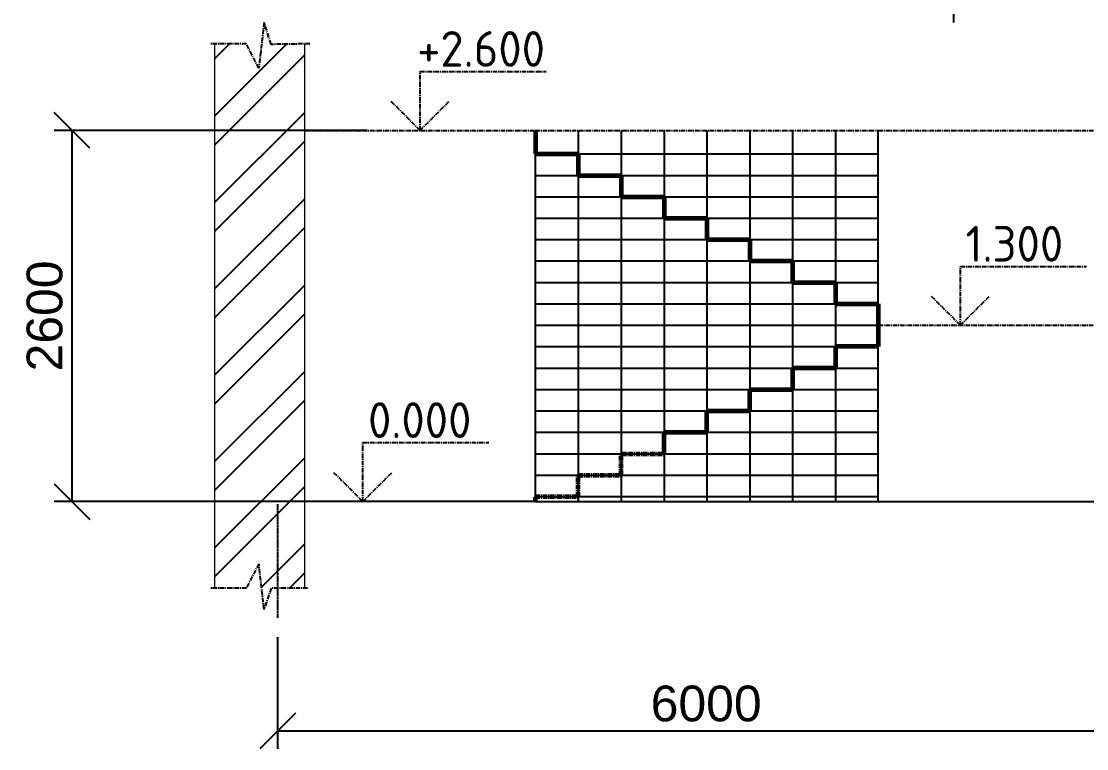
# Model space of a CAD drawing. Header units: millimetres. Extents: x -229914 to 856942, y -268655 to 87212.
# Drawn here: x 169113 to 176571, y 54743 to 59839 of the extents above; entities that cross this region are included whole.
import ezdxf

# ---------------------------------------------------------------- set-up
doc = ezdxf.new("R2010")
doc.units = ezdxf.units.MM
doc.linetypes.add('DASHDOT_axis', pattern=[24, 20, -1.5, 1, -1.5])
doc.linetypes.add('осевая', pattern=[50.8, 31.75, -6.35, 6.35, -6.35])
doc.layers.add('каменные и деревянные эл', color=7, linetype='Continuous', lineweight=60)
doc.styles.add('GOST-2.304_Type-B', font='GOST Common.ttf')
doc.styles.add('Аннотативный', font='arial.ttf')
doc.dimstyles.new('Копия Аннотативный', dxfattribs={"dimscale": 0, "dimtxt": 2.5, "dimasz": 2.5, "dimexe": 1.25, "dimexo": 0.625, "dimtad": 1, "dimtxsty": 'Аннотативный', "dimblk": 'OBLIQUE', "dimcen": 2.5, "dimadec": 0, "dimazin": 0, "dimtfac": 1, "dimtmove": 0, "dimatfit": 3, "dimldrblk": 'OBLIQUE', "dimfxl": 1, "dimarcsym": 0})

# ---------------------------------------------------------------- blocks, each defined once
blk = doc.blocks.new('_Oblique')
at = {"color": 0, "linetype": 'ByBlock', "lineweight": -2}
blk.add_line((-0.5, -0.5), (0.5, 0.5), dxfattribs=at)
blk = doc.blocks.new('*D365')
at = {"color": 0, "lineweight": -2, "transparency": 16777216}
for p, q in [((170906.9, 55523.6), (170906.9, 54743.2)), ((176906.9, 55523.6), (176906.9, 54743.2)), ((170906.9, 54868.2), (176906.9, 54868.2))]:
    blk.add_line(p, q, dxfattribs=at)
at = {"layer": 'Defpoints', "color": 0, "transparency": 16777216}
for p in [(170906.9, 55586.1), (176906.9, 55586.1), (176906.9, 54868.2)]:
    blk.add_point(p, dxfattribs=at)
at = {"color": 0, "lineweight": -2, "transparency": 16777216, "xscale": 250, "yscale": 250, "zscale": 250, "rotation": 180}
blk.add_blockref('_Oblique', (170906.9, 54868.2), dxfattribs=at)
at = {"color": 0, "lineweight": -2, "transparency": 16777216, "xscale": 250, "yscale": 250, "zscale": 250}
blk.add_blockref('_Oblique', (176906.9, 54868.2), dxfattribs=at)
at = {"color": 0, "transparency": 16777216, "insert": (173906.9, 55058.4), "char_height": 250, "attachment_point": 5, "style": 'Аннотативный'}
blk.add_mtext('6000', dxfattribs=at)
blk = doc.blocks.new('*D380')
at = {"color": 0, "lineweight": -2, "transparency": 16777216}
for p, q in [((171533.5, 59074.6), (169341.9, 59074.6)), ((169466.9, 59074.6), (169466.9, 56474.6)), ((171832.3, 56474.6), (169341.9, 56474.6))]:
    blk.add_line(p, q, dxfattribs=at)
at = {"layer": 'Defpoints', "color": 0, "transparency": 16777216}
for p in [(171596, 59074.6), (169466.9, 56474.6), (171894.8, 56474.6)]:
    blk.add_point(p, dxfattribs=at)
at = {"color": 0, "lineweight": -2, "transparency": 16777216, "xscale": 250, "yscale": 250, "zscale": 250}
for p, rotation in [((169466.9, 59074.6), 90), ((169466.9, 56474.6), 270)]:
    blk.add_blockref('_Oblique', p, dxfattribs=dict(at, rotation=rotation))
at = {"color": 0, "transparency": 16777216, "insert": (169276.8, 57774.6), "char_height": 250, "attachment_point": 5, "rotation": 90, "style": 'Аннотативный'}
blk.add_mtext('2600', dxfattribs=at)

msp = doc.modelspace()

# ---------------------------------------------------------------- hatches: boundary and pattern name
at = {"linetype": 'осевая'}
h = msp.add_hatch(dxfattribs=at)
h.set_pattern_fill('ANSI32', color=256, scale=44.892)
h.set_pattern_definition([(45, (23143.98, 140.5), (-302.3562, 302.3562), []), (45, (23345.55, 140.5), (-302.3562, 302.3562), [])])
h.paths.add_polyline_path([(177096.94923, 59680.89759), (176957.3667, 59680.89759), (176923.20481, 59509.75757), (176886.10662, 59830.59331), (176821.65122, 59680.89759), (176716.94923, 59680.89759), (176716.94923, 55868.22403), (176836.51468, 55868.22403), (176888.40014, 55718.52832), (176937.25007, 56040.33919), (176972.23016, 55868.22403), (177096.94923, 55868.22403)])
h.paths.add_polyline_path([(170906.94926, 55868.22403), (171096.94923, 55868.53423), (171096.94923, 59680.36506), (170908.61968, 59677.58012)])
h.paths.add_polyline_path([(170908.61968, 59677.58012), (170861.56423, 59676.88429), (170812.33513, 59830.59331), (170775.23694, 59509.75757), (170687.18952, 59680.89759), (170466.94923, 59680.89759), (170466.94923, 55868.22403), (170687.18952, 55868.22403), (170775.23694, 56039.36406), (170812.33513, 55718.52832), (170861.56423, 55868.22403), (170906.94926, 55868.22403)])

# ---------------------------------------------------------------- linework, layer by layer
for p, q in [((175638.61809, 60452.51515), (175638.61809, 59829.06922)), ((171096.94923, 56474.56081), (170896.94923, 56474.56081))]:
    msp.add_line(p, q)
at = {"color": 0, "lineweight": 0}
for p, q in [((170466.94923, 55868.22403), (170466.94923, 59680.89759)), ((171096.94923, 55868.22403), (171096.94923, 59680.36506))]:
    msp.add_line(p, q, dxfattribs=at)
at = {"linetype": 'осевая'}
for p, q in [((171904.44923, 59074.56081), (171904.44923, 59487.02516)), ((171904.44923, 59487.02516), (172787.44709, 59487.02516)), ((171904.44923, 59074.56081), (171702.19374, 59276.77039)), ((171904.44923, 59074.56081), (172106.70473, 59276.77039)), ((171904.44923, 59074.56081), (171904.44923, 59074.56081)), ((171904.44923, 59074.56081), (171904.44923, 59074.56081)), ((171904.44923, 59074.56081), (171904.44923, 59074.56081)), ((175686.22486, 57709.56081), (175686.22486, 58122.02516)), ((175686.22486, 58122.02516), (176569.22271, 58122.02516)), ((175686.22486, 57709.56081), (175483.96936, 57911.77039)), ((175686.22486, 57709.56081), (175888.48035, 57911.77039)), ((175111.94923, 57709.56081), (176716.94923, 57709.56081)), ((171503.56257, 56474.56081), (171503.56257, 56887.02516)), ((171503.56257, 56887.02516), (172386.56043, 56887.02516)), ((171503.56257, 56474.56081), (171301.30708, 56676.77039)), ((171503.56257, 56474.56081), (171705.81807, 56676.77039))]:
    msp.add_line(p, q, dxfattribs=at)
at = {"linetype": 'осевая', "lineweight": 25}
for p, q in [((171096.94923, 59074.56081), (172711.94923, 59074.56081)), ((172711.94923, 59074.56081), (175113.74344, 59074.56081)), ((175113.74344, 59074.56081), (176716.94923, 59074.56081))]:
    msp.add_line(p, q, dxfattribs=at)
at = {"lineweight": 25}
for p, q in [((173011.94923, 59074.56081), (173011.94923, 56474.56081)), ((173311.94923, 59074.56081), (173311.94923, 56474.56081)), ((173611.94923, 59074.56081), (173611.94923, 56474.56081)), ((173911.94923, 59074.56081), (173911.94923, 56474.56081)), ((174211.94923, 59074.56081), (174211.94923, 56474.56081)), ((174511.94923, 59074.56081), (174511.94923, 56474.56081)), ((174811.94923, 59074.56081), (174811.94923, 56474.56081)), ((175111.94923, 56474.56081), (175111.94923, 59074.56081)), ((172711.94923, 58909.56081), (175111.94923, 58909.56081)), ((172711.94923, 58759.56081), (175111.94923, 58759.56081)), ((172711.94923, 58609.56081), (175111.94923, 58609.56081)), ((172711.94923, 58459.56081), (175111.94923, 58459.56081)), ((172711.94923, 58309.56081), (175111.94923, 58309.56081)), ((172711.94923, 58159.56081), (175111.94923, 58159.56081)), ((172711.94923, 58009.56081), (175111.94923, 58009.56081)), ((172711.94923, 57859.56081), (175111.94923, 57859.56081)), ((172711.94923, 57709.56081), (175111.94923, 57709.56081)), ((172711.94923, 57559.56081), (175111.94923, 57559.56081)), ((172711.94923, 57409.56081), (175111.94923, 57409.56081)), ((172711.94923, 57259.56081), (175111.94923, 57259.56081)), ((172711.94923, 57109.56081), (175111.94923, 57109.56081)), ((172711.94923, 56959.56081), (175111.94923, 56959.56081)), ((172711.94923, 56809.56081), (175111.94923, 56809.56081)), ((172711.94923, 56659.56081), (175111.94923, 56659.56081)), ((172711.94923, 56509.56081), (175111.94923, 56509.56081)), ((172711.94923, 56474.56081), (175111.94923, 56474.56081))]:
    msp.add_line(p, q, dxfattribs=at)
at = {"linetype": 'осевая'}
for points in [[(171132.96149, 59680.89759), (170861.56423, 59676.88429), (170812.33513, 59830.59331), (170775.23694, 59509.75757)], [(170775.23694, 59509.75757), (170687.18952, 59680.89759), (170440.07093, 59680.89759)], [(170775.23694, 56039.36406), (170687.18952, 55868.22403), (170440.07093, 55868.22403)], [(171116.66672, 55868.22403), (170861.56423, 55868.22403), (170812.33513, 55718.52832), (170775.23694, 56039.36406)]]:
    msp.add_lwpolyline(points, dxfattribs=at)
at = {"linetype": 'DASHDOT_axis'}
msp.add_lwpolyline([(170906.94923, 56455.7704), (170906.94923, 55660.96895)], dxfattribs=at)
at = {"layer": 'каменные и деревянные эл', "lineweight": 25}
for p, q in [((172711.94923, 56474.56081), (172711.94923, 59074.56081)), ((172711.94923, 56474.56081), (171096.94923, 56474.56081)), ((175111.94923, 56474.56081), (176716.94923, 56474.56081))]:
    msp.add_line(p, q, dxfattribs=at)
at = {"layer": 'каменные и деревянные эл'}
for p, q in [((172711.94923, 59074.56081), (172711.94923, 58909.56081)), ((172711.94923, 58909.56081), (173011.94923, 58909.56081)), ((173011.94923, 58909.56081), (173011.94923, 58759.56081)), ((173011.94923, 58759.56081), (173311.94923, 58759.56081)), ((173311.94923, 58759.56081), (173311.94923, 58609.56081)), ((173311.94923, 58609.56081), (173611.94923, 58609.56081)), ((173611.94923, 58609.56081), (173611.94923, 58459.56081)), ((173611.94923, 58459.56081), (173911.94923, 58459.56081)), ((173911.94923, 58459.56081), (173911.94923, 58309.56081)), ((173911.94923, 58309.56081), (174211.94923, 58309.56081)), ((174211.94923, 58309.56081), (174211.94923, 58159.56081)), ((174211.94923, 58159.56081), (174511.94923, 58159.56081)), ((174511.94923, 58159.56081), (174511.94923, 58009.56081)), ((174511.94923, 58009.56081), (174811.94923, 58009.56081)), ((174811.94923, 58009.56081), (174811.94923, 57859.56081)), ((174811.94923, 57859.56081), (175111.94923, 57859.56081)), ((175111.94923, 57859.56081), (175111.94923, 57559.56081)), ((175111.94923, 57559.56081), (174811.94923, 57559.56081)), ((174811.94923, 57559.56081), (174811.94923, 57409.56081)), ((174811.94923, 57409.56081), (174511.94923, 57409.56081)), ((174511.94923, 57409.56081), (174511.94923, 57259.56081)), ((174211.94923, 57109.56081), (174211.94923, 57259.56081)), ((174211.94923, 57259.56081), (174511.94923, 57259.56081)), ((173911.94923, 56959.56081), (173911.94923, 57109.56081)), ((173911.94923, 57109.56081), (174211.94923, 57109.56081)), ((173611.94923, 56809.56081), (173611.94923, 56959.56081)), ((173611.94923, 56959.56081), (173911.94923, 56959.56081))]:
    msp.add_line(p, q, dxfattribs=at)
at = {"layer": 'каменные и деревянные эл', "linetype": 'осевая'}
for p, q in [((173311.94923, 56659.56081), (173311.94923, 56809.56081)), ((173311.94923, 56809.56081), (173611.94923, 56809.56081)), ((173011.94923, 56509.56081), (173011.94923, 56659.56081)), ((173011.94923, 56659.56081), (173311.94923, 56659.56081)), ((172711.94923, 56474.56081), (172711.94923, 56509.56081)), ((172711.94923, 56509.56081), (173011.94923, 56509.56081))]:
    msp.add_line(p, q, dxfattribs=at)

# ---------------------------------------------------------------- texts
at = {"linetype": 'ByBlock', "char_height": 250, "width": 250, "attachment_point": 1, "style": 'GOST-2.304_Type-B'}
for s, insert in [('+2.600', (171883.9145, 59769.94774)), ('1.300', (175722.40374, 58404.94774)), ('0.000', (171539.74145, 57169.94774))]:
    msp.add_mtext(s, dxfattribs=dict(at, insert=insert))

# ---------------------------------------------------------------- dimensions: what is measured, and where the dimension line sits
dim = msp.add_linear_dim(base=(169466.94923, 56474.56081), p1=(171595.99253, 59074.56081), p2=(171894.82615, 56474.56081), angle=90, dimstyle='Копия Аннотативный')
dim.commit()
dim.dimension.update_dxf_attribs({"geometry": '*D380', "text_midpoint": (169276.80599, 57774.56081)})
dim = msp.add_linear_dim(base=(176906.94923, 54868.22403), p1=(170906.94923, 55586.05067), p2=(176906.94923, 55586.05067), dimstyle='Копия Аннотативный')
dim.commit()
dim.dimension.update_dxf_attribs({"geometry": '*D365', "text_midpoint": (173906.94923, 55058.36728)})

doc.saveas('drawing.dxf')
